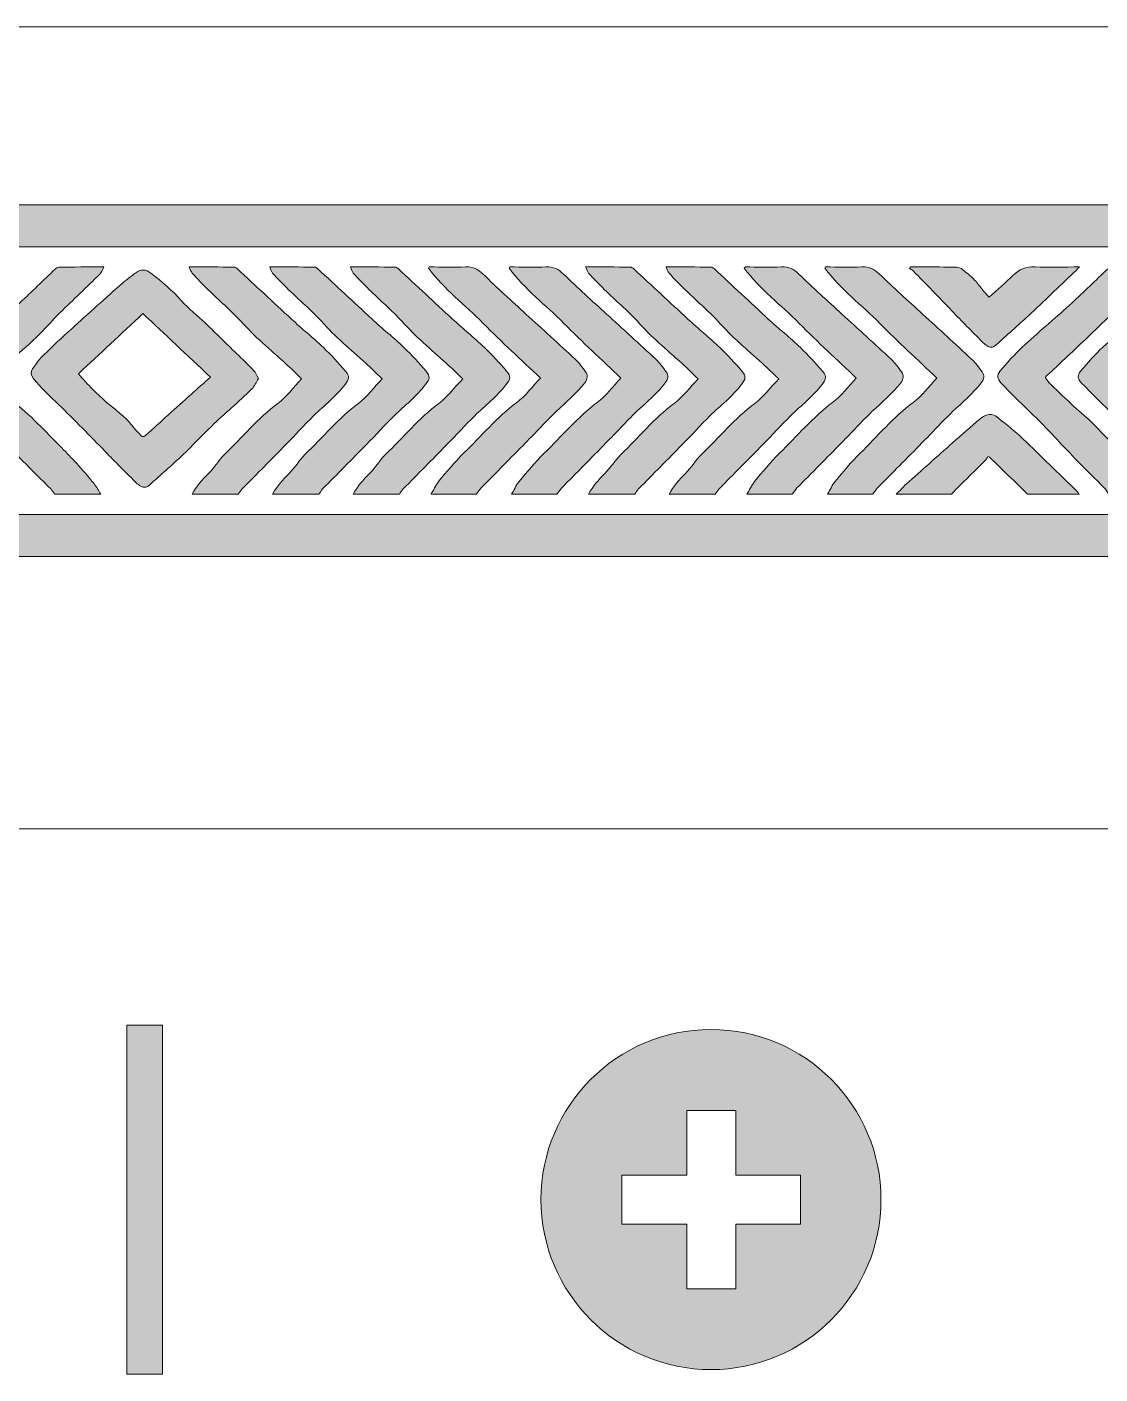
# Model space of a CAD drawing. Header units: millimetres. Extents: x 81 to 254, y 76 to 204.
# Drawn here: x 106.93 to 115.96, y 186.53 to 197.87 of the extents above; entities that cross this region are included whole.
import ezdxf

# ---------------------------------------------------------------- set-up
doc = ezdxf.new("R2010")
doc.units = ezdxf.units.MM
doc.header["$MEASUREMENT"] = 0
doc.layers.get('0').update_dxf_attribs({"lineweight": 0})

# ---------------------------------------------------------------- blocks, each defined once
blk = doc.blocks.new('Block_3')
at = {"true_color": 0x6d6e70, "transparency": 33554687}
h = blk.add_hatch(color=8, dxfattribs=at)
h.dxf.hatch_style = 2
h.paths.add_polyline_path([(108.074, 189.469), (107.774, 189.469), (107.774, 186.533), (108.074, 186.533)])
h = blk.add_hatch(color=8, dxfattribs=at)
h.dxf.hatch_style = 2
edge = h.paths.add_edge_path()
edge.add_spline(control_points=[(113.441, 187.794), (113.441, 187.794), (112.898, 187.794), (112.898, 187.794), (112.898, 187.794), (112.898, 187.251), (112.898, 187.251), (112.898, 187.251), (112.484, 187.251), (112.484, 187.251), (112.484, 187.251), (112.484, 187.794), (112.484, 187.794), (112.484, 187.794), (111.937, 187.794), (111.937, 187.794), (111.937, 187.794), (111.937, 188.208), (111.937, 188.208), (111.937, 188.208), (112.484, 188.208), (112.484, 188.208), (112.484, 188.208), (112.484, 188.751), (112.484, 188.751), (112.484, 188.751), (112.898, 188.751), (112.898, 188.751), (112.898, 188.751), (112.898, 188.208), (112.898, 188.208), (112.898, 188.208), (113.441, 188.208), (113.441, 188.208), (113.441, 188.208), (113.441, 187.794), (113.441, 187.794)], knot_values=[0, 0, 0, 0, 1, 1, 1, 2, 2, 2, 3, 3, 3, 4, 4, 4, 5, 5, 5, 6, 6, 6, 7, 7, 7, 8, 8, 8, 9, 9, 9, 10, 10, 10, 11, 11, 11, 12, 12, 12, 12], degree=3, periodic=0)
edge = h.paths.add_edge_path()
edge.add_spline(control_points=[(112.689, 189.432), (111.898, 189.432), (111.258, 188.792), (111.258, 188.002), (111.258, 187.211), (111.898, 186.571), (112.689, 186.571), (113.479, 186.571), (114.119, 187.211), (114.119, 188.002), (114.119, 188.792), (113.479, 189.432), (112.689, 189.432)], knot_values=[0, 0, 0, 0, 1, 1, 1, 2, 2, 2, 3, 3, 3, 4, 4, 4, 4], degree=3, periodic=0)
blk.add_lwpolyline([(108.074, 189.469), (107.774, 189.469), (107.774, 186.533), (108.074, 186.533)], close=True)
for points, knots in [([(112.689, 189.432), (111.898, 189.432), (111.258, 188.792), (111.258, 188.002), (111.258, 187.211), (111.898, 186.571), (112.689, 186.571), (113.479, 186.571), (114.119, 187.211), (114.119, 188.002), (114.119, 188.792), (113.479, 189.432), (112.689, 189.432)], [0, 0, 0, 0, 1, 1, 1, 2, 2, 2, 3, 3, 3, 4, 4, 4, 4]), ([(113.441, 187.794), (113.441, 187.794), (112.898, 187.794), (112.898, 187.794), (112.898, 187.794), (112.898, 187.251), (112.898, 187.251), (112.898, 187.251), (112.484, 187.251), (112.484, 187.251), (112.484, 187.251), (112.484, 187.794), (112.484, 187.794), (112.484, 187.794), (111.937, 187.794), (111.937, 187.794), (111.937, 187.794), (111.937, 188.208), (111.937, 188.208), (111.937, 188.208), (112.484, 188.208), (112.484, 188.208), (112.484, 188.208), (112.484, 188.751), (112.484, 188.751), (112.484, 188.751), (112.898, 188.751), (112.898, 188.751), (112.898, 188.751), (112.898, 188.208), (112.898, 188.208), (112.898, 188.208), (113.441, 188.208), (113.441, 188.208), (113.441, 188.208), (113.441, 187.794), (113.441, 187.794)], [0, 0, 0, 0, 1, 1, 1, 2, 2, 2, 3, 3, 3, 4, 4, 4, 5, 5, 5, 6, 6, 6, 7, 7, 7, 8, 8, 8, 9, 9, 9, 10, 10, 10, 11, 11, 11, 12, 12, 12, 12])]:
    blk.add_open_spline(points, degree=3, knots=knots)
blk = doc.blocks.new('Block_8')
at = {"true_color": 0xbbbdbf, "transparency": 33554687}
h = blk.add_hatch(color=9, dxfattribs=at)
edge = h.paths.add_edge_path()
edge.add_spline(control_points=[(110.333, 193.936), (110.354, 193.971), (110.37, 194.011), (110.396, 194.042), (110.463, 194.124), (110.531, 194.206), (110.607, 194.281), (110.755, 194.424), (110.888, 194.583), (111.054, 194.708), (111.129, 194.764), (111.185, 194.843), (111.253, 194.913), (111.089, 195.068), (110.928, 195.217), (110.772, 195.373), (110.619, 195.528), (110.443, 195.662), (110.31, 195.837), (110.313, 195.841), (110.316, 195.844), (110.318, 195.848), (110.421, 195.848), (110.523, 195.843), (110.625, 195.849), (110.686, 195.852), (110.728, 195.83), (110.771, 195.788), (110.888, 195.673), (111.01, 195.563), (111.131, 195.452), (111.27, 195.325), (111.409, 195.2), (111.546, 195.072), (111.579, 195.041), (111.606, 195.004), (111.633, 194.967), (111.657, 194.935), (111.65, 194.906), (111.626, 194.873), (111.555, 194.782), (111.468, 194.71), (111.385, 194.631), (111.297, 194.546), (111.214, 194.455), (111.127, 194.368), (111.004, 194.241), (110.878, 194.115), (110.755, 193.989), (110.739, 193.973), (110.727, 193.953), (110.713, 193.936), (110.587, 193.936), (110.46, 193.936), (110.333, 193.936)], knot_values=[0, 0, 0, 0, 1, 1, 1, 2, 2, 2, 3, 3, 3, 4, 4, 4, 5, 5, 5, 6, 6, 6, 7, 7, 7, 8, 8, 8, 9, 9, 9, 10, 10, 10, 11, 11, 11, 12, 12, 12, 13, 13, 13, 14, 14, 14, 15, 15, 15, 16, 16, 16, 17, 17, 17, 18, 18, 18, 18], degree=3, periodic=0)
h = blk.add_hatch(color=9, dxfattribs=at)
edge = h.paths.add_edge_path()
edge.add_spline(control_points=[(111.011, 193.936), (111.031, 193.971), (111.048, 194.011), (111.073, 194.042), (111.142, 194.124), (111.209, 194.206), (111.285, 194.281), (111.433, 194.424), (111.565, 194.583), (111.732, 194.708), (111.807, 194.764), (111.864, 194.843), (111.93, 194.913), (111.768, 195.068), (111.606, 195.217), (111.451, 195.373), (111.297, 195.528), (111.121, 195.662), (110.989, 195.837), (110.991, 195.841), (110.992, 195.844), (110.995, 195.848), (111.098, 195.848), (111.201, 195.843), (111.302, 195.849), (111.364, 195.852), (111.405, 195.83), (111.448, 195.788), (111.565, 195.673), (111.688, 195.563), (111.81, 195.452), (111.948, 195.325), (112.087, 195.2), (112.224, 195.072), (112.257, 195.041), (112.284, 195.004), (112.311, 194.967), (112.335, 194.935), (112.328, 194.906), (112.304, 194.873), (112.234, 194.782), (112.145, 194.71), (112.062, 194.631), (111.974, 194.546), (111.892, 194.455), (111.805, 194.368), (111.682, 194.241), (111.557, 194.115), (111.433, 193.989), (111.417, 193.973), (111.405, 193.953), (111.391, 193.936), (111.265, 193.936), (111.138, 193.936), (111.011, 193.936)], knot_values=[0, 0, 0, 0, 1, 1, 1, 2, 2, 2, 3, 3, 3, 4, 4, 4, 5, 5, 5, 6, 6, 6, 7, 7, 7, 8, 8, 8, 9, 9, 9, 10, 10, 10, 11, 11, 11, 12, 12, 12, 13, 13, 13, 14, 14, 14, 15, 15, 15, 16, 16, 16, 17, 17, 17, 18, 18, 18, 18], degree=3, periodic=0)
h = blk.add_hatch(color=9, dxfattribs=at)
edge = h.paths.add_edge_path()
edge.add_spline(control_points=[(114.367, 195.848), (114.402, 195.848), (114.435, 195.848), (114.469, 195.848), (114.564, 195.848), (114.659, 195.848), (114.754, 195.846), (114.77, 195.846), (114.79, 195.837), (114.804, 195.826), (114.84, 195.799), (114.876, 195.77), (114.907, 195.738), (114.934, 195.712), (114.954, 195.681), (114.976, 195.653), (114.995, 195.631), (115.013, 195.611), (115.028, 195.593), (115.101, 195.659), (115.167, 195.715), (115.229, 195.776), (115.282, 195.827), (115.337, 195.854), (115.415, 195.849), (115.536, 195.842), (115.658, 195.848), (115.79, 195.848), (115.77, 195.828), (115.757, 195.814), (115.743, 195.801), (115.616, 195.681), (115.49, 195.56), (115.363, 195.441), (115.272, 195.356), (115.178, 195.276), (115.087, 195.192), (115.058, 195.165), (115.034, 195.168), (115.006, 195.19), (114.994, 195.199), (114.982, 195.207), (114.97, 195.219), (114.885, 195.305), (114.8, 195.391), (114.715, 195.479), (114.607, 195.591), (114.498, 195.704), (114.39, 195.815), (114.382, 195.823), (114.369, 195.828), (114.359, 195.835), (114.362, 195.839), (114.365, 195.843), (114.367, 195.848)], knot_values=[0, 0, 0, 0, 1, 1, 1, 2, 2, 2, 3, 3, 3, 4, 4, 4, 5, 5, 5, 6, 6, 6, 7, 7, 7, 8, 8, 8, 9, 9, 9, 10, 10, 10, 11, 11, 11, 12, 12, 12, 13, 13, 13, 14, 14, 14, 15, 15, 15, 16, 16, 16, 17, 17, 17, 18, 18, 18, 18], degree=3, periodic=0)
h = blk.add_hatch(color=9, dxfattribs=at)
edge = h.paths.add_edge_path()
edge.add_spline(control_points=[(107.165, 193.936), (107.155, 193.95), (107.146, 193.966), (107.135, 193.978), (107.057, 194.057), (106.976, 194.135), (106.898, 194.215), (106.798, 194.32), (106.699, 194.427), (106.598, 194.532), (106.567, 194.565), (106.533, 194.596), (106.499, 194.626), (106.414, 194.701), (106.329, 194.775), (106.26, 194.865), (106.236, 194.897), (106.23, 194.927), (106.253, 194.959), (106.28, 194.995), (106.306, 195.033), (106.341, 195.063), (106.517, 195.226), (106.698, 195.386), (106.875, 195.549), (106.974, 195.64), (107.071, 195.736), (107.169, 195.829), (107.177, 195.837), (107.19, 195.846), (107.2, 195.846), (107.324, 195.848), (107.446, 195.848), (107.58, 195.848), (107.567, 195.823), (107.559, 195.802), (107.546, 195.788), (107.434, 195.679), (107.321, 195.572), (107.21, 195.462), (107.142, 195.395), (107.079, 195.321), (107.01, 195.255), (106.936, 195.183), (106.857, 195.117), (106.781, 195.048), (106.733, 195.004), (106.685, 194.959), (106.635, 194.913), (106.642, 194.903), (106.646, 194.895), (106.651, 194.889), (106.723, 194.804), (106.802, 194.727), (106.888, 194.656), (106.963, 194.594), (107.031, 194.523), (107.099, 194.454), (107.184, 194.369), (107.267, 194.284), (107.349, 194.197), (107.4, 194.142), (107.45, 194.084), (107.497, 194.025), (107.519, 193.998), (107.535, 193.966), (107.553, 193.936), (107.424, 193.936), (107.294, 193.936), (107.165, 193.936)], knot_values=[0, 0, 0, 0, 1, 1, 1, 2, 2, 2, 3, 3, 3, 4, 4, 4, 5, 5, 5, 6, 6, 6, 7, 7, 7, 8, 8, 8, 9, 9, 9, 10, 10, 10, 11, 11, 11, 12, 12, 12, 13, 13, 13, 14, 14, 14, 15, 15, 15, 16, 16, 16, 17, 17, 17, 18, 18, 18, 19, 19, 19, 20, 20, 20, 21, 21, 21, 22, 22, 22, 23, 23, 23, 23], degree=3, periodic=0)
h = blk.add_hatch(color=9, dxfattribs=at)
edge = h.paths.add_edge_path()
edge.add_spline(control_points=[(108.476, 194.921), (108.281, 195.106), (108.091, 195.284), (107.908, 195.456), (107.723, 195.284), (107.546, 195.117), (107.365, 194.95), (107.444, 194.857), (107.526, 194.775), (107.614, 194.7), (107.697, 194.63), (107.786, 194.565), (107.849, 194.474), (107.861, 194.458), (107.878, 194.445), (107.892, 194.431), (107.906, 194.416), (107.918, 194.419), (107.933, 194.433), (108.06, 194.548), (108.187, 194.662), (108.314, 194.776), (108.367, 194.824), (108.42, 194.871), (108.476, 194.921)], knot_values=[0, 0, 0, 0, 1, 1, 1, 2, 2, 2, 3, 3, 3, 4, 4, 4, 5, 5, 5, 6, 6, 6, 7, 7, 7, 8, 8, 8, 8], degree=3, periodic=0)
edge = h.paths.add_edge_path()
edge.add_spline(control_points=[(108.88, 194.909), (108.862, 194.877), (108.848, 194.843), (108.823, 194.82), (108.713, 194.714), (108.597, 194.614), (108.485, 194.507), (108.404, 194.43), (108.326, 194.345), (108.244, 194.267), (108.153, 194.18), (108.056, 194.097), (107.963, 194.013), (107.936, 193.987), (107.908, 193.991), (107.88, 194.01), (107.867, 194.02), (107.853, 194.029), (107.843, 194.041), (107.758, 194.125), (107.674, 194.21), (107.591, 194.295), (107.462, 194.427), (107.334, 194.561), (107.2, 194.689), (107.126, 194.761), (107.049, 194.829), (106.985, 194.913), (106.968, 194.938), (106.962, 194.964), (106.979, 194.99), (107.001, 195.021), (107.021, 195.054), (107.047, 195.081), (107.123, 195.156), (107.2, 195.23), (107.279, 195.301), (107.424, 195.433), (107.57, 195.564), (107.717, 195.695), (107.759, 195.732), (107.803, 195.766), (107.848, 195.799), (107.894, 195.832), (107.931, 195.829), (107.976, 195.795), (108.068, 195.724), (108.155, 195.651), (108.233, 195.564), (108.294, 195.495), (108.368, 195.438), (108.435, 195.374), (108.523, 195.29), (108.609, 195.205), (108.696, 195.12), (108.746, 195.072), (108.795, 195.025), (108.842, 194.975), (108.858, 194.959), (108.866, 194.935), (108.88, 194.909)], knot_values=[0, 0, 0, 0, 1, 1, 1, 2, 2, 2, 3, 3, 3, 4, 4, 4, 5, 5, 5, 6, 6, 6, 7, 7, 7, 8, 8, 8, 9, 9, 9, 10, 10, 10, 11, 11, 11, 12, 12, 12, 13, 13, 13, 14, 14, 14, 15, 15, 15, 16, 16, 16, 17, 17, 17, 18, 18, 18, 19, 19, 19, 20, 20, 20, 20], degree=3, periodic=0)
h = blk.add_hatch(color=9, dxfattribs=at)
edge = h.paths.add_edge_path()
edge.add_spline(control_points=[(108.323, 193.936), (108.359, 194.002), (108.405, 194.058), (108.461, 194.111), (108.51, 194.158), (108.545, 194.222), (108.594, 194.27), (108.743, 194.414), (108.876, 194.574), (109.044, 194.7), (109.119, 194.756), (109.175, 194.835), (109.244, 194.907), (109.196, 194.954), (109.152, 194.997), (109.106, 195.039), (108.979, 195.152), (108.849, 195.263), (108.732, 195.391), (108.647, 195.485), (108.548, 195.567), (108.456, 195.657), (108.41, 195.702), (108.366, 195.748), (108.323, 195.797), (108.312, 195.808), (108.308, 195.826), (108.297, 195.848), (108.429, 195.848), (108.552, 195.848), (108.675, 195.847), (108.685, 195.846), (108.696, 195.839), (108.704, 195.832), (108.855, 195.691), (109.005, 195.55), (109.158, 195.41), (109.245, 195.329), (109.339, 195.253), (109.427, 195.17), (109.493, 195.108), (109.555, 195.04), (109.614, 194.971), (109.651, 194.927), (109.644, 194.905), (109.61, 194.86), (109.534, 194.758), (109.434, 194.682), (109.344, 194.595), (109.264, 194.516), (109.19, 194.434), (109.112, 194.354), (108.99, 194.229), (108.866, 194.105), (108.743, 193.98), (108.731, 193.967), (108.722, 193.951), (108.711, 193.936), (108.582, 193.936), (108.452, 193.936), (108.323, 193.936)], knot_values=[0, 0, 0, 0, 1, 1, 1, 2, 2, 2, 3, 3, 3, 4, 4, 4, 5, 5, 5, 6, 6, 6, 7, 7, 7, 8, 8, 8, 9, 9, 9, 10, 10, 10, 11, 11, 11, 12, 12, 12, 13, 13, 13, 14, 14, 14, 15, 15, 15, 16, 16, 16, 17, 17, 17, 18, 18, 18, 19, 19, 19, 20, 20, 20, 20], degree=3, periodic=0)
h = blk.add_hatch(color=9, dxfattribs=at)
edge = h.paths.add_edge_path()
edge.add_spline(control_points=[(108.999, 193.936), (109.036, 194.002), (109.084, 194.058), (109.138, 194.111), (109.188, 194.158), (109.222, 194.222), (109.272, 194.27), (109.42, 194.414), (109.554, 194.574), (109.722, 194.7), (109.796, 194.756), (109.853, 194.835), (109.922, 194.907), (109.873, 194.954), (109.829, 194.997), (109.784, 195.039), (109.655, 195.152), (109.525, 195.263), (109.411, 195.391), (109.325, 195.485), (109.225, 195.567), (109.134, 195.657), (109.088, 195.702), (109.043, 195.748), (108.999, 195.797), (108.989, 195.808), (108.985, 195.826), (108.975, 195.848), (109.107, 195.848), (109.23, 195.848), (109.352, 195.847), (109.363, 195.846), (109.374, 195.839), (109.381, 195.832), (109.532, 195.691), (109.684, 195.55), (109.836, 195.41), (109.924, 195.329), (110.017, 195.253), (110.105, 195.17), (110.171, 195.108), (110.233, 195.04), (110.291, 194.971), (110.328, 194.927), (110.322, 194.905), (110.287, 194.86), (110.212, 194.758), (110.11, 194.682), (110.022, 194.595), (109.942, 194.516), (109.868, 194.434), (109.789, 194.354), (109.667, 194.229), (109.544, 194.105), (109.42, 193.98), (109.408, 193.967), (109.4, 193.951), (109.389, 193.936), (109.259, 193.936), (109.13, 193.936), (108.999, 193.936)], knot_values=[0, 0, 0, 0, 1, 1, 1, 2, 2, 2, 3, 3, 3, 4, 4, 4, 5, 5, 5, 6, 6, 6, 7, 7, 7, 8, 8, 8, 9, 9, 9, 10, 10, 10, 11, 11, 11, 12, 12, 12, 13, 13, 13, 14, 14, 14, 15, 15, 15, 16, 16, 16, 17, 17, 17, 18, 18, 18, 19, 19, 19, 20, 20, 20, 20], degree=3, periodic=0)
h = blk.add_hatch(color=9, dxfattribs=at)
edge = h.paths.add_edge_path()
edge.add_spline(control_points=[(109.678, 193.936), (109.714, 194.002), (109.762, 194.058), (109.816, 194.111), (109.865, 194.158), (109.9, 194.222), (109.949, 194.27), (110.099, 194.414), (110.231, 194.574), (110.398, 194.7), (110.474, 194.756), (110.531, 194.835), (110.6, 194.907), (110.551, 194.954), (110.507, 194.997), (110.46, 195.039), (110.333, 195.152), (110.204, 195.263), (110.087, 195.391), (110.002, 195.485), (109.904, 195.567), (109.812, 195.657), (109.766, 195.702), (109.722, 195.748), (109.678, 195.797), (109.667, 195.808), (109.664, 195.826), (109.654, 195.848), (109.784, 195.848), (109.907, 195.848), (110.031, 195.847), (110.039, 195.846), (110.051, 195.839), (110.059, 195.832), (110.21, 195.691), (110.36, 195.55), (110.513, 195.41), (110.602, 195.329), (110.695, 195.253), (110.783, 195.17), (110.848, 195.108), (110.911, 195.04), (110.969, 194.971), (111.007, 194.927), (111, 194.905), (110.966, 194.86), (110.889, 194.758), (110.788, 194.682), (110.7, 194.595), (110.619, 194.516), (110.545, 194.434), (110.467, 194.354), (110.345, 194.229), (110.221, 194.105), (110.099, 193.98), (110.086, 193.967), (110.077, 193.951), (110.066, 193.936), (109.937, 193.936), (109.808, 193.936), (109.678, 193.936)], knot_values=[0, 0, 0, 0, 1, 1, 1, 2, 2, 2, 3, 3, 3, 4, 4, 4, 5, 5, 5, 6, 6, 6, 7, 7, 7, 8, 8, 8, 9, 9, 9, 10, 10, 10, 11, 11, 11, 12, 12, 12, 13, 13, 13, 14, 14, 14, 15, 15, 15, 16, 16, 16, 17, 17, 17, 18, 18, 18, 19, 19, 19, 20, 20, 20, 20], degree=3, periodic=0)
h = blk.add_hatch(color=9, dxfattribs=at)
edge = h.paths.add_edge_path()
edge.add_spline(control_points=[(111.659, 193.936), (111.695, 194.002), (111.742, 194.058), (111.795, 194.111), (111.845, 194.158), (111.88, 194.222), (111.93, 194.27), (112.079, 194.414), (112.212, 194.574), (112.379, 194.7), (112.454, 194.756), (112.513, 194.835), (112.58, 194.907), (112.532, 194.954), (112.488, 194.997), (112.442, 195.039), (112.314, 195.152), (112.183, 195.263), (112.069, 195.391), (111.984, 195.485), (111.883, 195.567), (111.792, 195.657), (111.746, 195.702), (111.701, 195.748), (111.658, 195.797), (111.648, 195.808), (111.644, 195.826), (111.633, 195.848), (111.765, 195.848), (111.888, 195.848), (112.011, 195.847), (112.02, 195.846), (112.031, 195.839), (112.039, 195.832), (112.191, 195.691), (112.341, 195.55), (112.494, 195.41), (112.582, 195.329), (112.676, 195.253), (112.763, 195.17), (112.829, 195.108), (112.891, 195.04), (112.949, 194.971), (112.987, 194.927), (112.98, 194.905), (112.946, 194.86), (112.87, 194.758), (112.769, 194.682), (112.679, 194.595), (112.6, 194.516), (112.526, 194.434), (112.447, 194.354), (112.326, 194.229), (112.201, 194.105), (112.079, 193.98), (112.066, 193.967), (112.058, 193.951), (112.047, 193.936), (111.917, 193.936), (111.788, 193.936), (111.659, 193.936)], knot_values=[0, 0, 0, 0, 1, 1, 1, 2, 2, 2, 3, 3, 3, 4, 4, 4, 5, 5, 5, 6, 6, 6, 7, 7, 7, 8, 8, 8, 9, 9, 9, 10, 10, 10, 11, 11, 11, 12, 12, 12, 13, 13, 13, 14, 14, 14, 15, 15, 15, 16, 16, 16, 17, 17, 17, 18, 18, 18, 19, 19, 19, 20, 20, 20, 20], degree=3, periodic=0)
h = blk.add_hatch(color=9, dxfattribs=at)
edge = h.paths.add_edge_path()
edge.add_spline(control_points=[(112.336, 193.936), (112.371, 194.002), (112.42, 194.058), (112.474, 194.111), (112.523, 194.158), (112.558, 194.222), (112.608, 194.27), (112.756, 194.414), (112.89, 194.574), (113.058, 194.7), (113.132, 194.756), (113.19, 194.835), (113.259, 194.907), (113.209, 194.954), (113.165, 194.997), (113.119, 195.039), (112.991, 195.152), (112.862, 195.263), (112.747, 195.391), (112.661, 195.485), (112.562, 195.567), (112.47, 195.657), (112.423, 195.702), (112.379, 195.748), (112.336, 195.797), (112.326, 195.808), (112.322, 195.826), (112.311, 195.848), (112.442, 195.848), (112.565, 195.848), (112.689, 195.847), (112.698, 195.846), (112.709, 195.839), (112.717, 195.832), (112.869, 195.691), (113.018, 195.55), (113.171, 195.41), (113.259, 195.329), (113.353, 195.253), (113.441, 195.17), (113.506, 195.108), (113.569, 195.04), (113.628, 194.971), (113.664, 194.927), (113.658, 194.905), (113.624, 194.86), (113.547, 194.758), (113.446, 194.682), (113.358, 194.595), (113.278, 194.516), (113.203, 194.434), (113.126, 194.354), (113.003, 194.229), (112.879, 194.105), (112.756, 193.98), (112.745, 193.967), (112.736, 193.951), (112.724, 193.936), (112.595, 193.936), (112.466, 193.936), (112.336, 193.936)], knot_values=[0, 0, 0, 0, 1, 1, 1, 2, 2, 2, 3, 3, 3, 4, 4, 4, 5, 5, 5, 6, 6, 6, 7, 7, 7, 8, 8, 8, 9, 9, 9, 10, 10, 10, 11, 11, 11, 12, 12, 12, 13, 13, 13, 14, 14, 14, 15, 15, 15, 16, 16, 16, 17, 17, 17, 18, 18, 18, 19, 19, 19, 20, 20, 20, 20], degree=3, periodic=0)
h = blk.add_hatch(color=9, dxfattribs=at)
edge = h.paths.add_edge_path()
edge.add_spline(control_points=[(112.991, 193.936), (113.012, 193.971), (113.028, 194.011), (113.055, 194.042), (113.122, 194.124), (113.19, 194.206), (113.265, 194.281), (113.412, 194.424), (113.546, 194.583), (113.712, 194.708), (113.787, 194.764), (113.844, 194.843), (113.911, 194.913), (113.748, 195.068), (113.586, 195.217), (113.431, 195.373), (113.277, 195.528), (113.101, 195.662), (112.969, 195.837), (112.971, 195.841), (112.974, 195.844), (112.976, 195.848), (113.079, 195.848), (113.181, 195.843), (113.282, 195.849), (113.345, 195.852), (113.385, 195.83), (113.429, 195.788), (113.546, 195.673), (113.669, 195.563), (113.79, 195.452), (113.928, 195.325), (114.067, 195.2), (114.205, 195.072), (114.237, 195.041), (114.264, 195.004), (114.292, 194.967), (114.314, 194.935), (114.309, 194.906), (114.285, 194.873), (114.214, 194.782), (114.126, 194.71), (114.043, 194.631), (113.955, 194.546), (113.873, 194.455), (113.786, 194.368), (113.662, 194.241), (113.537, 194.115), (113.412, 193.989), (113.397, 193.973), (113.385, 193.953), (113.372, 193.936), (113.246, 193.936), (113.118, 193.936), (112.991, 193.936)], knot_values=[0, 0, 0, 0, 1, 1, 1, 2, 2, 2, 3, 3, 3, 4, 4, 4, 5, 5, 5, 6, 6, 6, 7, 7, 7, 8, 8, 8, 9, 9, 9, 10, 10, 10, 11, 11, 11, 12, 12, 12, 13, 13, 13, 14, 14, 14, 15, 15, 15, 16, 16, 16, 17, 17, 17, 18, 18, 18, 18], degree=3, periodic=0)
h = blk.add_hatch(color=9, dxfattribs=at)
edge = h.paths.add_edge_path()
edge.add_spline(control_points=[(113.669, 193.936), (113.69, 193.971), (113.706, 194.011), (113.733, 194.042), (113.8, 194.124), (113.867, 194.206), (113.943, 194.281), (114.09, 194.424), (114.223, 194.583), (114.39, 194.708), (114.465, 194.764), (114.522, 194.843), (114.589, 194.913), (114.426, 195.068), (114.264, 195.217), (114.109, 195.373), (113.955, 195.528), (113.78, 195.662), (113.647, 195.837), (113.649, 195.841), (113.651, 195.844), (113.653, 195.848), (113.756, 195.848), (113.859, 195.843), (113.961, 195.849), (114.022, 195.852), (114.063, 195.83), (114.106, 195.788), (114.225, 195.673), (114.347, 195.563), (114.469, 195.452), (114.606, 195.325), (114.746, 195.2), (114.882, 195.072), (114.914, 195.041), (114.943, 195.004), (114.969, 194.967), (114.993, 194.935), (114.987, 194.906), (114.963, 194.873), (114.892, 194.782), (114.803, 194.71), (114.722, 194.631), (114.633, 194.546), (114.55, 194.455), (114.464, 194.368), (114.34, 194.241), (114.214, 194.115), (114.09, 193.989), (114.075, 193.973), (114.063, 193.953), (114.05, 193.936), (113.922, 193.936), (113.795, 193.936), (113.669, 193.936)], knot_values=[0, 0, 0, 0, 1, 1, 1, 2, 2, 2, 3, 3, 3, 4, 4, 4, 5, 5, 5, 6, 6, 6, 7, 7, 7, 8, 8, 8, 9, 9, 9, 10, 10, 10, 11, 11, 11, 12, 12, 12, 13, 13, 13, 14, 14, 14, 15, 15, 15, 16, 16, 16, 17, 17, 17, 18, 18, 18, 18], degree=3, periodic=0)
h = blk.add_hatch(color=9, dxfattribs=at)
edge = h.paths.add_edge_path()
edge.add_spline(control_points=[(116.038, 193.936), (116.026, 193.953), (116.015, 193.971), (116, 193.987), (115.924, 194.064), (115.845, 194.14), (115.77, 194.218), (115.667, 194.324), (115.568, 194.432), (115.466, 194.538), (115.435, 194.572), (115.398, 194.602), (115.365, 194.635), (115.286, 194.713), (115.206, 194.791), (115.129, 194.871), (115.095, 194.908), (115.091, 194.935), (115.123, 194.973), (115.182, 195.043), (115.241, 195.112), (115.308, 195.174), (115.439, 195.294), (115.575, 195.408), (115.705, 195.527), (115.807, 195.62), (115.907, 195.716), (116.005, 195.812), (116.033, 195.838), (116.059, 195.849), (116.096, 195.848), (116.196, 195.846), (116.297, 195.848), (116.397, 195.848), (116.409, 195.848), (116.421, 195.848), (116.444, 195.848), (116.431, 195.826), (116.424, 195.809), (116.413, 195.798), (116.302, 195.689), (116.188, 195.582), (116.077, 195.473), (116.046, 195.443), (116.019, 195.41), (115.987, 195.38), (115.875, 195.272), (115.761, 195.164), (115.646, 195.057), (115.598, 195.011), (115.55, 194.966), (115.5, 194.919), (115.517, 194.898), (115.529, 194.877), (115.545, 194.862), (115.611, 194.798), (115.677, 194.736), (115.743, 194.674), (115.798, 194.623), (115.858, 194.577), (115.91, 194.523), (116.012, 194.42), (116.112, 194.314), (116.211, 194.208), (116.263, 194.151), (116.315, 194.093), (116.364, 194.033), (116.386, 194.004), (116.401, 193.969), (116.419, 193.936), (116.292, 193.936), (116.165, 193.936), (116.038, 193.936)], knot_values=[0, 0, 0, 0, 1, 1, 1, 2, 2, 2, 3, 3, 3, 4, 4, 4, 5, 5, 5, 6, 6, 6, 7, 7, 7, 8, 8, 8, 9, 9, 9, 10, 10, 10, 11, 11, 11, 12, 12, 12, 13, 13, 13, 14, 14, 14, 15, 15, 15, 16, 16, 16, 17, 17, 17, 18, 18, 18, 19, 19, 19, 20, 20, 20, 21, 21, 21, 22, 22, 22, 23, 23, 23, 24, 24, 24, 24], degree=3, periodic=0)
h = blk.add_hatch(color=9, dxfattribs=at)
edge = h.paths.add_edge_path()
edge.add_spline(control_points=[(116.716, 193.936), (116.704, 193.953), (116.693, 193.971), (116.678, 193.987), (116.602, 194.064), (116.522, 194.14), (116.447, 194.218), (116.345, 194.324), (116.247, 194.432), (116.144, 194.538), (116.111, 194.572), (116.075, 194.602), (116.042, 194.635), (115.964, 194.713), (115.884, 194.791), (115.807, 194.871), (115.773, 194.908), (115.769, 194.935), (115.801, 194.973), (115.86, 195.043), (115.92, 195.112), (115.986, 195.174), (116.117, 195.294), (116.252, 195.408), (116.383, 195.527), (116.486, 195.62), (116.585, 195.716), (116.684, 195.812), (116.71, 195.838), (116.736, 195.849), (116.774, 195.848), (116.874, 195.846), (116.974, 195.848), (117.075, 195.848), (117.087, 195.848), (117.1, 195.848), (117.122, 195.848), (117.109, 195.826), (117.103, 195.809), (117.091, 195.798), (116.98, 195.689), (116.866, 195.582), (116.755, 195.473), (116.724, 195.443), (116.697, 195.41), (116.666, 195.38), (116.552, 195.272), (116.438, 195.164), (116.324, 195.057), (116.276, 195.011), (116.228, 194.966), (116.177, 194.919), (116.195, 194.898), (116.207, 194.877), (116.224, 194.862), (116.29, 194.798), (116.354, 194.736), (116.421, 194.674), (116.476, 194.623), (116.536, 194.577), (116.587, 194.523), (116.69, 194.42), (116.789, 194.314), (116.889, 194.208), (116.942, 194.151), (116.992, 194.093), (117.041, 194.033), (117.063, 194.004), (117.078, 193.969), (117.097, 193.936), (116.97, 193.936), (116.843, 193.936), (116.716, 193.936)], knot_values=[0, 0, 0, 0, 1, 1, 1, 2, 2, 2, 3, 3, 3, 4, 4, 4, 5, 5, 5, 6, 6, 6, 7, 7, 7, 8, 8, 8, 9, 9, 9, 10, 10, 10, 11, 11, 11, 12, 12, 12, 13, 13, 13, 14, 14, 14, 15, 15, 15, 16, 16, 16, 17, 17, 17, 18, 18, 18, 19, 19, 19, 20, 20, 20, 21, 21, 21, 22, 22, 22, 23, 23, 23, 24, 24, 24, 24], degree=3, periodic=0)
h = blk.add_hatch(color=9, dxfattribs=at)
edge = h.paths.add_edge_path()
edge.add_spline(control_points=[(114.248, 193.936), (114.277, 193.965), (114.302, 193.994), (114.332, 194.021), (114.462, 194.137), (114.59, 194.253), (114.721, 194.368), (114.798, 194.436), (114.875, 194.503), (114.953, 194.57), (114.97, 194.585), (114.992, 194.6), (115.014, 194.605), (115.035, 194.609), (115.066, 194.607), (115.082, 194.595), (115.152, 194.542), (115.222, 194.486), (115.286, 194.426), (115.383, 194.338), (115.474, 194.246), (115.568, 194.155), (115.636, 194.09), (115.704, 194.025), (115.77, 193.96), (115.778, 193.953), (115.781, 193.944), (115.786, 193.936), (115.642, 193.936), (115.497, 193.936), (115.352, 193.936), (115.246, 194.04), (115.14, 194.144), (115.033, 194.248), (115.031, 194.248), (115.03, 194.248), (115.019, 194.252), (115.012, 194.242), (115.002, 194.226), (114.99, 194.214), (114.912, 194.137), (114.834, 194.06), (114.755, 193.982), (114.74, 193.967), (114.727, 193.951), (114.712, 193.936), (114.557, 193.936), (114.402, 193.936), (114.248, 193.936)], knot_values=[0, 0, 0, 0, 1, 1, 1, 2, 2, 2, 3, 3, 3, 4, 4, 4, 5, 5, 5, 6, 6, 6, 7, 7, 7, 8, 8, 8, 9, 9, 9, 10, 10, 10, 11, 11, 11, 12, 12, 12, 13, 13, 13, 14, 14, 14, 15, 15, 15, 16, 16, 16, 16], degree=3, periodic=0)
for points, knots in [([(110.333, 193.936), (110.354, 193.971), (110.37, 194.011), (110.396, 194.042), (110.463, 194.124), (110.531, 194.206), (110.607, 194.281), (110.755, 194.424), (110.888, 194.583), (111.054, 194.708), (111.129, 194.764), (111.185, 194.843), (111.253, 194.913), (111.089, 195.068), (110.928, 195.217), (110.772, 195.373), (110.619, 195.528), (110.443, 195.662), (110.31, 195.837), (110.313, 195.841), (110.316, 195.844), (110.318, 195.848), (110.421, 195.848), (110.523, 195.843), (110.625, 195.849), (110.686, 195.852), (110.728, 195.83), (110.771, 195.788), (110.888, 195.673), (111.01, 195.563), (111.131, 195.452), (111.27, 195.325), (111.409, 195.2), (111.546, 195.072), (111.579, 195.041), (111.606, 195.004), (111.633, 194.967), (111.657, 194.935), (111.65, 194.906), (111.626, 194.873), (111.555, 194.782), (111.468, 194.71), (111.385, 194.631), (111.297, 194.546), (111.214, 194.455), (111.127, 194.368), (111.004, 194.241), (110.878, 194.115), (110.755, 193.989), (110.739, 193.973), (110.727, 193.953), (110.713, 193.936), (110.587, 193.936), (110.46, 193.936), (110.333, 193.936)], [0, 0, 0, 0, 1, 1, 1, 2, 2, 2, 3, 3, 3, 4, 4, 4, 5, 5, 5, 6, 6, 6, 7, 7, 7, 8, 8, 8, 9, 9, 9, 10, 10, 10, 11, 11, 11, 12, 12, 12, 13, 13, 13, 14, 14, 14, 15, 15, 15, 16, 16, 16, 17, 17, 17, 18, 18, 18, 18]), ([(111.011, 193.936), (111.031, 193.971), (111.048, 194.011), (111.073, 194.042), (111.142, 194.124), (111.209, 194.206), (111.285, 194.281), (111.433, 194.424), (111.565, 194.583), (111.732, 194.708), (111.807, 194.764), (111.864, 194.843), (111.93, 194.913), (111.768, 195.068), (111.606, 195.217), (111.451, 195.373), (111.297, 195.528), (111.121, 195.662), (110.989, 195.837), (110.991, 195.841), (110.992, 195.844), (110.995, 195.848), (111.098, 195.848), (111.201, 195.843), (111.302, 195.849), (111.364, 195.852), (111.405, 195.83), (111.448, 195.788), (111.565, 195.673), (111.688, 195.563), (111.81, 195.452), (111.948, 195.325), (112.087, 195.2), (112.224, 195.072), (112.257, 195.041), (112.284, 195.004), (112.311, 194.967), (112.335, 194.935), (112.328, 194.906), (112.304, 194.873), (112.234, 194.782), (112.145, 194.71), (112.062, 194.631), (111.974, 194.546), (111.892, 194.455), (111.805, 194.368), (111.682, 194.241), (111.557, 194.115), (111.433, 193.989), (111.417, 193.973), (111.405, 193.953), (111.391, 193.936), (111.265, 193.936), (111.138, 193.936), (111.011, 193.936)], [0, 0, 0, 0, 1, 1, 1, 2, 2, 2, 3, 3, 3, 4, 4, 4, 5, 5, 5, 6, 6, 6, 7, 7, 7, 8, 8, 8, 9, 9, 9, 10, 10, 10, 11, 11, 11, 12, 12, 12, 13, 13, 13, 14, 14, 14, 15, 15, 15, 16, 16, 16, 17, 17, 17, 18, 18, 18, 18]), ([(114.367, 195.848), (114.402, 195.848), (114.435, 195.848), (114.469, 195.848), (114.564, 195.848), (114.659, 195.848), (114.754, 195.846), (114.77, 195.846), (114.79, 195.837), (114.804, 195.826), (114.84, 195.799), (114.876, 195.77), (114.907, 195.738), (114.934, 195.712), (114.954, 195.681), (114.976, 195.653), (114.995, 195.631), (115.013, 195.611), (115.028, 195.593), (115.101, 195.659), (115.167, 195.715), (115.229, 195.776), (115.282, 195.827), (115.337, 195.854), (115.415, 195.849), (115.536, 195.842), (115.658, 195.848), (115.79, 195.848), (115.77, 195.828), (115.757, 195.814), (115.743, 195.801), (115.616, 195.681), (115.49, 195.56), (115.363, 195.441), (115.272, 195.356), (115.178, 195.276), (115.087, 195.192), (115.058, 195.165), (115.034, 195.168), (115.006, 195.19), (114.994, 195.199), (114.982, 195.207), (114.97, 195.219), (114.885, 195.305), (114.8, 195.391), (114.715, 195.479), (114.607, 195.591), (114.498, 195.704), (114.39, 195.815), (114.382, 195.823), (114.369, 195.828), (114.359, 195.835), (114.362, 195.839), (114.365, 195.843), (114.367, 195.848)], [0, 0, 0, 0, 1, 1, 1, 2, 2, 2, 3, 3, 3, 4, 4, 4, 5, 5, 5, 6, 6, 6, 7, 7, 7, 8, 8, 8, 9, 9, 9, 10, 10, 10, 11, 11, 11, 12, 12, 12, 13, 13, 13, 14, 14, 14, 15, 15, 15, 16, 16, 16, 17, 17, 17, 18, 18, 18, 18]), ([(107.165, 193.936), (107.155, 193.95), (107.146, 193.966), (107.135, 193.978), (107.057, 194.057), (106.976, 194.135), (106.898, 194.215), (106.798, 194.32), (106.699, 194.427), (106.598, 194.532), (106.567, 194.565), (106.533, 194.596), (106.499, 194.626), (106.414, 194.701), (106.329, 194.775), (106.26, 194.865), (106.236, 194.897), (106.23, 194.927), (106.253, 194.959), (106.28, 194.995), (106.306, 195.033), (106.341, 195.063), (106.517, 195.226), (106.698, 195.386), (106.875, 195.549), (106.974, 195.64), (107.071, 195.736), (107.169, 195.829), (107.177, 195.837), (107.19, 195.846), (107.2, 195.846), (107.324, 195.848), (107.446, 195.848), (107.58, 195.848), (107.567, 195.823), (107.559, 195.802), (107.546, 195.788), (107.434, 195.679), (107.321, 195.572), (107.21, 195.462), (107.142, 195.395), (107.079, 195.321), (107.01, 195.255), (106.936, 195.183), (106.857, 195.117), (106.781, 195.048), (106.733, 195.004), (106.685, 194.959), (106.635, 194.913), (106.642, 194.903), (106.646, 194.895), (106.651, 194.889), (106.723, 194.804), (106.802, 194.727), (106.888, 194.656), (106.963, 194.594), (107.031, 194.523), (107.099, 194.454), (107.184, 194.369), (107.267, 194.284), (107.349, 194.197), (107.4, 194.142), (107.45, 194.084), (107.497, 194.025), (107.519, 193.998), (107.535, 193.966), (107.553, 193.936), (107.424, 193.936), (107.294, 193.936), (107.165, 193.936)], [0, 0, 0, 0, 1, 1, 1, 2, 2, 2, 3, 3, 3, 4, 4, 4, 5, 5, 5, 6, 6, 6, 7, 7, 7, 8, 8, 8, 9, 9, 9, 10, 10, 10, 11, 11, 11, 12, 12, 12, 13, 13, 13, 14, 14, 14, 15, 15, 15, 16, 16, 16, 17, 17, 17, 18, 18, 18, 19, 19, 19, 20, 20, 20, 21, 21, 21, 22, 22, 22, 23, 23, 23, 23]), ([(108.88, 194.909), (108.862, 194.877), (108.848, 194.843), (108.823, 194.82), (108.713, 194.714), (108.597, 194.614), (108.485, 194.507), (108.404, 194.43), (108.326, 194.345), (108.244, 194.267), (108.153, 194.18), (108.056, 194.097), (107.963, 194.013), (107.936, 193.987), (107.908, 193.991), (107.88, 194.01), (107.867, 194.02), (107.853, 194.029), (107.843, 194.041), (107.758, 194.125), (107.674, 194.21), (107.591, 194.295), (107.462, 194.427), (107.334, 194.561), (107.2, 194.689), (107.126, 194.761), (107.049, 194.829), (106.985, 194.913), (106.968, 194.938), (106.962, 194.964), (106.979, 194.99), (107.001, 195.021), (107.021, 195.054), (107.047, 195.081), (107.123, 195.156), (107.2, 195.23), (107.279, 195.301), (107.424, 195.433), (107.57, 195.564), (107.717, 195.695), (107.759, 195.732), (107.803, 195.766), (107.848, 195.799), (107.894, 195.832), (107.931, 195.829), (107.976, 195.795), (108.068, 195.724), (108.155, 195.651), (108.233, 195.564), (108.294, 195.495), (108.368, 195.438), (108.435, 195.374), (108.523, 195.29), (108.609, 195.205), (108.696, 195.12), (108.746, 195.072), (108.795, 195.025), (108.842, 194.975), (108.858, 194.959), (108.866, 194.935), (108.88, 194.909)], [0, 0, 0, 0, 1, 1, 1, 2, 2, 2, 3, 3, 3, 4, 4, 4, 5, 5, 5, 6, 6, 6, 7, 7, 7, 8, 8, 8, 9, 9, 9, 10, 10, 10, 11, 11, 11, 12, 12, 12, 13, 13, 13, 14, 14, 14, 15, 15, 15, 16, 16, 16, 17, 17, 17, 18, 18, 18, 19, 19, 19, 20, 20, 20, 20]), ([(108.323, 193.936), (108.359, 194.002), (108.405, 194.058), (108.461, 194.111), (108.51, 194.158), (108.545, 194.222), (108.594, 194.27), (108.743, 194.414), (108.876, 194.574), (109.044, 194.7), (109.119, 194.756), (109.175, 194.835), (109.244, 194.907), (109.196, 194.954), (109.152, 194.997), (109.106, 195.039), (108.979, 195.152), (108.849, 195.263), (108.732, 195.391), (108.647, 195.485), (108.548, 195.567), (108.456, 195.657), (108.41, 195.702), (108.366, 195.748), (108.323, 195.797), (108.312, 195.808), (108.308, 195.826), (108.297, 195.848), (108.429, 195.848), (108.552, 195.848), (108.675, 195.847), (108.685, 195.846), (108.696, 195.839), (108.704, 195.832), (108.855, 195.691), (109.005, 195.55), (109.158, 195.41), (109.245, 195.329), (109.339, 195.253), (109.427, 195.17), (109.493, 195.108), (109.555, 195.04), (109.614, 194.971), (109.651, 194.927), (109.644, 194.905), (109.61, 194.86), (109.534, 194.758), (109.434, 194.682), (109.344, 194.595), (109.264, 194.516), (109.19, 194.434), (109.112, 194.354), (108.99, 194.229), (108.866, 194.105), (108.743, 193.98), (108.731, 193.967), (108.722, 193.951), (108.711, 193.936), (108.582, 193.936), (108.452, 193.936), (108.323, 193.936)], [0, 0, 0, 0, 1, 1, 1, 2, 2, 2, 3, 3, 3, 4, 4, 4, 5, 5, 5, 6, 6, 6, 7, 7, 7, 8, 8, 8, 9, 9, 9, 10, 10, 10, 11, 11, 11, 12, 12, 12, 13, 13, 13, 14, 14, 14, 15, 15, 15, 16, 16, 16, 17, 17, 17, 18, 18, 18, 19, 19, 19, 20, 20, 20, 20]), ([(108.999, 193.936), (109.036, 194.002), (109.084, 194.058), (109.138, 194.111), (109.188, 194.158), (109.222, 194.222), (109.272, 194.27), (109.42, 194.414), (109.554, 194.574), (109.722, 194.7), (109.796, 194.756), (109.853, 194.835), (109.922, 194.907), (109.873, 194.954), (109.829, 194.997), (109.784, 195.039), (109.655, 195.152), (109.525, 195.263), (109.411, 195.391), (109.325, 195.485), (109.225, 195.567), (109.134, 195.657), (109.088, 195.702), (109.043, 195.748), (108.999, 195.797), (108.989, 195.808), (108.985, 195.826), (108.975, 195.848), (109.107, 195.848), (109.23, 195.848), (109.352, 195.847), (109.363, 195.846), (109.374, 195.839), (109.381, 195.832), (109.532, 195.691), (109.684, 195.55), (109.836, 195.41), (109.924, 195.329), (110.017, 195.253), (110.105, 195.17), (110.171, 195.108), (110.233, 195.04), (110.291, 194.971), (110.328, 194.927), (110.322, 194.905), (110.287, 194.86), (110.212, 194.758), (110.11, 194.682), (110.022, 194.595), (109.942, 194.516), (109.868, 194.434), (109.789, 194.354), (109.667, 194.229), (109.544, 194.105), (109.42, 193.98), (109.408, 193.967), (109.4, 193.951), (109.389, 193.936), (109.259, 193.936), (109.13, 193.936), (108.999, 193.936)], [0, 0, 0, 0, 1, 1, 1, 2, 2, 2, 3, 3, 3, 4, 4, 4, 5, 5, 5, 6, 6, 6, 7, 7, 7, 8, 8, 8, 9, 9, 9, 10, 10, 10, 11, 11, 11, 12, 12, 12, 13, 13, 13, 14, 14, 14, 15, 15, 15, 16, 16, 16, 17, 17, 17, 18, 18, 18, 19, 19, 19, 20, 20, 20, 20]), ([(109.678, 193.936), (109.714, 194.002), (109.762, 194.058), (109.816, 194.111), (109.865, 194.158), (109.9, 194.222), (109.949, 194.27), (110.099, 194.414), (110.231, 194.574), (110.398, 194.7), (110.474, 194.756), (110.531, 194.835), (110.6, 194.907), (110.551, 194.954), (110.507, 194.997), (110.46, 195.039), (110.333, 195.152), (110.204, 195.263), (110.087, 195.391), (110.002, 195.485), (109.904, 195.567), (109.812, 195.657), (109.766, 195.702), (109.722, 195.748), (109.678, 195.797), (109.667, 195.808), (109.664, 195.826), (109.654, 195.848), (109.784, 195.848), (109.907, 195.848), (110.031, 195.847), (110.039, 195.846), (110.051, 195.839), (110.059, 195.832), (110.21, 195.691), (110.36, 195.55), (110.513, 195.41), (110.602, 195.329), (110.695, 195.253), (110.783, 195.17), (110.848, 195.108), (110.911, 195.04), (110.969, 194.971), (111.007, 194.927), (111, 194.905), (110.966, 194.86), (110.889, 194.758), (110.788, 194.682), (110.7, 194.595), (110.619, 194.516), (110.545, 194.434), (110.467, 194.354), (110.345, 194.229), (110.221, 194.105), (110.099, 193.98), (110.086, 193.967), (110.077, 193.951), (110.066, 193.936), (109.937, 193.936), (109.808, 193.936), (109.678, 193.936)], [0, 0, 0, 0, 1, 1, 1, 2, 2, 2, 3, 3, 3, 4, 4, 4, 5, 5, 5, 6, 6, 6, 7, 7, 7, 8, 8, 8, 9, 9, 9, 10, 10, 10, 11, 11, 11, 12, 12, 12, 13, 13, 13, 14, 14, 14, 15, 15, 15, 16, 16, 16, 17, 17, 17, 18, 18, 18, 19, 19, 19, 20, 20, 20, 20]), ([(111.659, 193.936), (111.695, 194.002), (111.742, 194.058), (111.795, 194.111), (111.845, 194.158), (111.88, 194.222), (111.93, 194.27), (112.079, 194.414), (112.212, 194.574), (112.379, 194.7), (112.454, 194.756), (112.513, 194.835), (112.58, 194.907), (112.532, 194.954), (112.488, 194.997), (112.442, 195.039), (112.314, 195.152), (112.183, 195.263), (112.069, 195.391), (111.984, 195.485), (111.883, 195.567), (111.792, 195.657), (111.746, 195.702), (111.701, 195.748), (111.658, 195.797), (111.648, 195.808), (111.644, 195.826), (111.633, 195.848), (111.765, 195.848), (111.888, 195.848), (112.011, 195.847), (112.02, 195.846), (112.031, 195.839), (112.039, 195.832), (112.191, 195.691), (112.341, 195.55), (112.494, 195.41), (112.582, 195.329), (112.676, 195.253), (112.763, 195.17), (112.829, 195.108), (112.891, 195.04), (112.949, 194.971), (112.987, 194.927), (112.98, 194.905), (112.946, 194.86), (112.87, 194.758), (112.769, 194.682), (112.679, 194.595), (112.6, 194.516), (112.526, 194.434), (112.447, 194.354), (112.326, 194.229), (112.201, 194.105), (112.079, 193.98), (112.066, 193.967), (112.058, 193.951), (112.047, 193.936), (111.917, 193.936), (111.788, 193.936), (111.659, 193.936)], [0, 0, 0, 0, 1, 1, 1, 2, 2, 2, 3, 3, 3, 4, 4, 4, 5, 5, 5, 6, 6, 6, 7, 7, 7, 8, 8, 8, 9, 9, 9, 10, 10, 10, 11, 11, 11, 12, 12, 12, 13, 13, 13, 14, 14, 14, 15, 15, 15, 16, 16, 16, 17, 17, 17, 18, 18, 18, 19, 19, 19, 20, 20, 20, 20]), ([(112.336, 193.936), (112.371, 194.002), (112.42, 194.058), (112.474, 194.111), (112.523, 194.158), (112.558, 194.222), (112.608, 194.27), (112.756, 194.414), (112.89, 194.574), (113.058, 194.7), (113.132, 194.756), (113.19, 194.835), (113.259, 194.907), (113.209, 194.954), (113.165, 194.997), (113.119, 195.039), (112.991, 195.152), (112.862, 195.263), (112.747, 195.391), (112.661, 195.485), (112.562, 195.567), (112.47, 195.657), (112.423, 195.702), (112.379, 195.748), (112.336, 195.797), (112.326, 195.808), (112.322, 195.826), (112.311, 195.848), (112.442, 195.848), (112.565, 195.848), (112.689, 195.847), (112.698, 195.846), (112.709, 195.839), (112.717, 195.832), (112.869, 195.691), (113.018, 195.55), (113.171, 195.41), (113.259, 195.329), (113.353, 195.253), (113.441, 195.17), (113.506, 195.108), (113.569, 195.04), (113.628, 194.971), (113.664, 194.927), (113.658, 194.905), (113.624, 194.86), (113.547, 194.758), (113.446, 194.682), (113.358, 194.595), (113.278, 194.516), (113.203, 194.434), (113.126, 194.354), (113.003, 194.229), (112.879, 194.105), (112.756, 193.98), (112.745, 193.967), (112.736, 193.951), (112.724, 193.936), (112.595, 193.936), (112.466, 193.936), (112.336, 193.936)], [0, 0, 0, 0, 1, 1, 1, 2, 2, 2, 3, 3, 3, 4, 4, 4, 5, 5, 5, 6, 6, 6, 7, 7, 7, 8, 8, 8, 9, 9, 9, 10, 10, 10, 11, 11, 11, 12, 12, 12, 13, 13, 13, 14, 14, 14, 15, 15, 15, 16, 16, 16, 17, 17, 17, 18, 18, 18, 19, 19, 19, 20, 20, 20, 20]), ([(112.991, 193.936), (113.012, 193.971), (113.028, 194.011), (113.055, 194.042), (113.122, 194.124), (113.19, 194.206), (113.265, 194.281), (113.412, 194.424), (113.546, 194.583), (113.712, 194.708), (113.787, 194.764), (113.844, 194.843), (113.911, 194.913), (113.748, 195.068), (113.586, 195.217), (113.431, 195.373), (113.277, 195.528), (113.101, 195.662), (112.969, 195.837), (112.971, 195.841), (112.974, 195.844), (112.976, 195.848), (113.079, 195.848), (113.181, 195.843), (113.282, 195.849), (113.345, 195.852), (113.385, 195.83), (113.429, 195.788), (113.546, 195.673), (113.669, 195.563), (113.79, 195.452), (113.928, 195.325), (114.067, 195.2), (114.205, 195.072), (114.237, 195.041), (114.264, 195.004), (114.292, 194.967), (114.314, 194.935), (114.309, 194.906), (114.285, 194.873), (114.214, 194.782), (114.126, 194.71), (114.043, 194.631), (113.955, 194.546), (113.873, 194.455), (113.786, 194.368), (113.662, 194.241), (113.537, 194.115), (113.412, 193.989), (113.397, 193.973), (113.385, 193.953), (113.372, 193.936), (113.246, 193.936), (113.118, 193.936), (112.991, 193.936)], [0, 0, 0, 0, 1, 1, 1, 2, 2, 2, 3, 3, 3, 4, 4, 4, 5, 5, 5, 6, 6, 6, 7, 7, 7, 8, 8, 8, 9, 9, 9, 10, 10, 10, 11, 11, 11, 12, 12, 12, 13, 13, 13, 14, 14, 14, 15, 15, 15, 16, 16, 16, 17, 17, 17, 18, 18, 18, 18]), ([(113.669, 193.936), (113.69, 193.971), (113.706, 194.011), (113.733, 194.042), (113.8, 194.124), (113.867, 194.206), (113.943, 194.281), (114.09, 194.424), (114.223, 194.583), (114.39, 194.708), (114.465, 194.764), (114.522, 194.843), (114.589, 194.913), (114.426, 195.068), (114.264, 195.217), (114.109, 195.373), (113.955, 195.528), (113.78, 195.662), (113.647, 195.837), (113.649, 195.841), (113.651, 195.844), (113.653, 195.848), (113.756, 195.848), (113.859, 195.843), (113.961, 195.849), (114.022, 195.852), (114.063, 195.83), (114.106, 195.788), (114.225, 195.673), (114.347, 195.563), (114.469, 195.452), (114.606, 195.325), (114.746, 195.2), (114.882, 195.072), (114.914, 195.041), (114.943, 195.004), (114.969, 194.967), (114.993, 194.935), (114.987, 194.906), (114.963, 194.873), (114.892, 194.782), (114.803, 194.71), (114.722, 194.631), (114.633, 194.546), (114.55, 194.455), (114.464, 194.368), (114.34, 194.241), (114.214, 194.115), (114.09, 193.989), (114.075, 193.973), (114.063, 193.953), (114.05, 193.936), (113.922, 193.936), (113.795, 193.936), (113.669, 193.936)], [0, 0, 0, 0, 1, 1, 1, 2, 2, 2, 3, 3, 3, 4, 4, 4, 5, 5, 5, 6, 6, 6, 7, 7, 7, 8, 8, 8, 9, 9, 9, 10, 10, 10, 11, 11, 11, 12, 12, 12, 13, 13, 13, 14, 14, 14, 15, 15, 15, 16, 16, 16, 17, 17, 17, 18, 18, 18, 18]), ([(116.038, 193.936), (116.026, 193.953), (116.015, 193.971), (116, 193.987), (115.924, 194.064), (115.845, 194.14), (115.77, 194.218), (115.667, 194.324), (115.568, 194.432), (115.466, 194.538), (115.435, 194.572), (115.398, 194.602), (115.365, 194.635), (115.286, 194.713), (115.206, 194.791), (115.129, 194.871), (115.095, 194.908), (115.091, 194.935), (115.123, 194.973), (115.182, 195.043), (115.241, 195.112), (115.308, 195.174), (115.439, 195.294), (115.575, 195.408), (115.705, 195.527), (115.807, 195.62), (115.907, 195.716), (116.005, 195.812), (116.033, 195.838), (116.059, 195.849), (116.096, 195.848), (116.196, 195.846), (116.297, 195.848), (116.397, 195.848), (116.409, 195.848), (116.421, 195.848), (116.444, 195.848), (116.431, 195.826), (116.424, 195.809), (116.413, 195.798), (116.302, 195.689), (116.188, 195.582), (116.077, 195.473), (116.046, 195.443), (116.019, 195.41), (115.987, 195.38), (115.875, 195.272), (115.761, 195.164), (115.646, 195.057), (115.598, 195.011), (115.55, 194.966), (115.5, 194.919), (115.517, 194.898), (115.529, 194.877), (115.545, 194.862), (115.611, 194.798), (115.677, 194.736), (115.743, 194.674), (115.798, 194.623), (115.858, 194.577), (115.91, 194.523), (116.012, 194.42), (116.112, 194.314), (116.211, 194.208), (116.263, 194.151), (116.315, 194.093), (116.364, 194.033), (116.386, 194.004), (116.401, 193.969), (116.419, 193.936), (116.292, 193.936), (116.165, 193.936), (116.038, 193.936)], [0, 0, 0, 0, 1, 1, 1, 2, 2, 2, 3, 3, 3, 4, 4, 4, 5, 5, 5, 6, 6, 6, 7, 7, 7, 8, 8, 8, 9, 9, 9, 10, 10, 10, 11, 11, 11, 12, 12, 12, 13, 13, 13, 14, 14, 14, 15, 15, 15, 16, 16, 16, 17, 17, 17, 18, 18, 18, 19, 19, 19, 20, 20, 20, 21, 21, 21, 22, 22, 22, 23, 23, 23, 24, 24, 24, 24]), ([(116.716, 193.936), (116.704, 193.953), (116.693, 193.971), (116.678, 193.987), (116.602, 194.064), (116.522, 194.14), (116.447, 194.218), (116.345, 194.324), (116.247, 194.432), (116.144, 194.538), (116.111, 194.572), (116.075, 194.602), (116.042, 194.635), (115.964, 194.713), (115.884, 194.791), (115.807, 194.871), (115.773, 194.908), (115.769, 194.935), (115.801, 194.973), (115.86, 195.043), (115.92, 195.112), (115.986, 195.174), (116.117, 195.294), (116.252, 195.408), (116.383, 195.527), (116.486, 195.62), (116.585, 195.716), (116.684, 195.812), (116.71, 195.838), (116.736, 195.849), (116.774, 195.848), (116.874, 195.846), (116.974, 195.848), (117.075, 195.848), (117.087, 195.848), (117.1, 195.848), (117.122, 195.848), (117.109, 195.826), (117.103, 195.809), (117.091, 195.798), (116.98, 195.689), (116.866, 195.582), (116.755, 195.473), (116.724, 195.443), (116.697, 195.41), (116.666, 195.38), (116.552, 195.272), (116.438, 195.164), (116.324, 195.057), (116.276, 195.011), (116.228, 194.966), (116.177, 194.919), (116.195, 194.898), (116.207, 194.877), (116.224, 194.862), (116.29, 194.798), (116.354, 194.736), (116.421, 194.674), (116.476, 194.623), (116.536, 194.577), (116.587, 194.523), (116.69, 194.42), (116.789, 194.314), (116.889, 194.208), (116.942, 194.151), (116.992, 194.093), (117.041, 194.033), (117.063, 194.004), (117.078, 193.969), (117.097, 193.936), (116.97, 193.936), (116.843, 193.936), (116.716, 193.936)], [0, 0, 0, 0, 1, 1, 1, 2, 2, 2, 3, 3, 3, 4, 4, 4, 5, 5, 5, 6, 6, 6, 7, 7, 7, 8, 8, 8, 9, 9, 9, 10, 10, 10, 11, 11, 11, 12, 12, 12, 13, 13, 13, 14, 14, 14, 15, 15, 15, 16, 16, 16, 17, 17, 17, 18, 18, 18, 19, 19, 19, 20, 20, 20, 21, 21, 21, 22, 22, 22, 23, 23, 23, 24, 24, 24, 24]), ([(108.476, 194.921), (108.281, 195.106), (108.091, 195.284), (107.908, 195.456), (107.723, 195.284), (107.546, 195.117), (107.365, 194.95), (107.444, 194.857), (107.526, 194.775), (107.614, 194.7), (107.697, 194.63), (107.786, 194.565), (107.849, 194.474), (107.861, 194.458), (107.878, 194.445), (107.892, 194.431), (107.906, 194.416), (107.918, 194.419), (107.933, 194.433), (108.06, 194.548), (108.187, 194.662), (108.314, 194.776), (108.367, 194.824), (108.42, 194.871), (108.476, 194.921)], [0, 0, 0, 0, 1, 1, 1, 2, 2, 2, 3, 3, 3, 4, 4, 4, 5, 5, 5, 6, 6, 6, 7, 7, 7, 8, 8, 8, 8]), ([(114.248, 193.936), (114.277, 193.965), (114.302, 193.994), (114.332, 194.021), (114.462, 194.137), (114.59, 194.253), (114.721, 194.368), (114.798, 194.436), (114.875, 194.503), (114.953, 194.57), (114.97, 194.585), (114.992, 194.6), (115.014, 194.605), (115.035, 194.609), (115.066, 194.607), (115.082, 194.595), (115.152, 194.542), (115.222, 194.486), (115.286, 194.426), (115.383, 194.338), (115.474, 194.246), (115.568, 194.155), (115.636, 194.09), (115.704, 194.025), (115.77, 193.96), (115.778, 193.953), (115.781, 193.944), (115.786, 193.936), (115.642, 193.936), (115.497, 193.936), (115.352, 193.936), (115.246, 194.04), (115.14, 194.144), (115.033, 194.248), (115.031, 194.248), (115.03, 194.248), (115.019, 194.252), (115.012, 194.242), (115.002, 194.226), (114.99, 194.214), (114.912, 194.137), (114.834, 194.06), (114.755, 193.982), (114.74, 193.967), (114.727, 193.951), (114.712, 193.936), (114.557, 193.936), (114.402, 193.936), (114.248, 193.936)], [0, 0, 0, 0, 1, 1, 1, 2, 2, 2, 3, 3, 3, 4, 4, 4, 5, 5, 5, 6, 6, 6, 7, 7, 7, 8, 8, 8, 9, 9, 9, 10, 10, 10, 11, 11, 11, 12, 12, 12, 13, 13, 13, 14, 14, 14, 15, 15, 15, 16, 16, 16, 16])]:
    blk.add_open_spline(points, degree=3, knots=knots)
blk = doc.blocks.new('Block_7')
blk.add_blockref('Block_8', (0, 0))
blk = doc.blocks.new('Block_6')
blk.add_blockref('Block_7', (0, 0))
blk = doc.blocks.new('Block_10')
at = {"true_color": 0xbbbdbf, "transparency": 33554687}
h = blk.add_hatch(color=9, dxfattribs=at)
h.dxf.hatch_style = 2
h.paths.add_polyline_path([(253.124, 196.018), (80.87, 196.018), (80.87, 196.371), (253.124, 196.371)])
h = blk.add_hatch(color=9, dxfattribs=at)
h.dxf.hatch_style = 2
h.paths.add_polyline_path([(253.124, 193.413), (80.87, 193.413), (80.87, 193.766), (253.124, 193.766)])
for points in [[(253.124, 196.018), (80.87, 196.018), (80.87, 196.371), (253.124, 196.371)], [(253.124, 193.413), (80.87, 193.413), (80.87, 193.766), (253.124, 193.766)]]:
    blk.add_lwpolyline(points, close=True)
blk = doc.blocks.new('Block_5')
for name in ['Block_10', 'Block_6']:
    blk.add_blockref(name, (0, 0))
blk = doc.blocks.new('Block_4')
blk.add_lwpolyline([(122.92, 191.122), (92.95, 191.122), (92.95, 197.867), (122.92, 197.867)], close=True)
blk.add_blockref('Block_5', (0, 0))

msp = doc.modelspace()

# ---------------------------------------------------------------- block references
for name in ['Block_4', 'Block_3']:
    msp.add_blockref(name, (0, 0))

doc.saveas('drawing.dxf')
